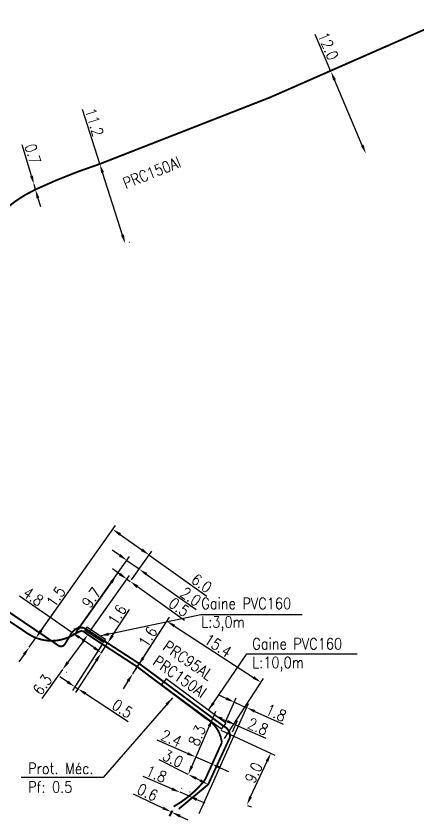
# Model space of a CAD drawing. Header units: millimetres. Extents: x 114000 to 114886, y 153000 to 154000.
# Drawn here: x 114500.1 to 114554.1, y 153265.7 to 153373.7 of the extents above; entities that cross this region are included whole.
import ezdxf
from ezdxf.enums import TextEntityAlignment as Align

# ---------------------------------------------------------------- set-up
doc = ezdxf.new("R2010")
doc.units = ezdxf.units.MM
doc.header["$PDMODE"] = 34
doc.layers.get('DEFPOINTS').update_dxf_attribs({"linetype": 'CONTINUOUS'})
for name, color, linetype in [('M_130', 3, 'M_ST_15'), ('M_400', 7, 'CONTINUOUS'), ('M_420', 7, 'CONTINUOUS')]:
    doc.layers.add(name, color=color, linetype=linetype)
doc.styles.get("Standard").update_dxf_attribs({"font": 'romans.shx', "width": 0.85})
doc.linetypes.add('M_ST_15', pattern='A,5,-0.3,["XX",Standard,S=1,R=0,X=0,Y=-0.5],-2.5', length=7.8)
doc.dimstyles.get("Standard").update_dxf_attribs({"dimtxt": 1.5, "dimasz": 1.2, "dimexe": 0.625, "dimexo": 0.625, "dimgap": 0.25, "dimtad": 1, "dimdec": 1, "dimzin": 0, "dimdsep": 46, "dimtxsty": 'Standard', "dimcen": -0.5, "dimadec": 0, "dimazin": 0, "dimtfac": 1, "dimtdec": 1, "dimtmove": 0, "dimatfit": 3, "dimfxl": 1, "dimtolj": 1, "dimtzin": 0, "dimarcsym": 0})

# ---------------------------------------------------------------- blocks, each defined once
blk = doc.blocks.new('*D53')
at = {"layer": 'DEFPOINTS', "color": 0, "linetype": 'Continuous', "transparency": 16777216}
for p in [(114542.38, 153366.2), (114547.06, 153355.2), (114547.06, 153355.2)]:
    blk.add_point(p, dxfattribs=at)
at = {"layer": 'M_130', "color": 0, "linetype": 'Continuous', "lineweight": -2, "transparency": 16777216}
for p, q in [((114542.38, 153366.2), (114540.27, 153371.18)), ((114546.59, 153356.3), (114542.85, 153365.1))]:
    blk.add_line(p, q, dxfattribs=at)
at = {"layer": 'M_130', "color": 0, "linetype": 'Continuous', "transparency": 16777216}
for points in [[(114543.04, 153365.18), (114542.67, 153365.02), (114542.38, 153366.2)], [(114546.77, 153356.38), (114546.4, 153356.22), (114547.06, 153355.2)]]:
    blk.add_solid(points, dxfattribs=at)
at = {"layer": 'M_130', "color": 0, "linetype": 'Continuous', "transparency": 16777216, "insert": (114542.01, 153369.63), "char_height": 1.5, "attachment_point": 5, "rotation": 293.0066}
blk.add_mtext('\\A1;12.0', dxfattribs=at)
blk = doc.blocks.new('*D54')
at = {"layer": 'DEFPOINTS', "color": 0, "linetype": 'Continuous', "transparency": 16777216}
for p in [(114502.48, 153351.04), (114502.67, 153350.37), (114502.67, 153350.37)]:
    blk.add_point(p, dxfattribs=at)
at = {"layer": 'M_130', "color": 0, "linetype": 'Continuous', "lineweight": -2, "transparency": 16777216}
for p, q in [((114502.14, 153352.19), (114500.91, 153356.39)), ((114502.67, 153350.37), (114502.48, 153351.04)), ((114503.01, 153349.22), (114503.35, 153348.07))]:
    blk.add_line(p, q, dxfattribs=at)
at = {"layer": 'M_130', "color": 0, "linetype": 'Continuous', "transparency": 16777216}
for points in [[(114502.33, 153352.25), (114501.95, 153352.14), (114502.48, 153351.04)], [(114503.2, 153349.27), (114502.82, 153349.16), (114502.67, 153350.37)]]:
    blk.add_solid(points, dxfattribs=at)
at = {"layer": 'M_130', "color": 0, "linetype": 'Continuous', "transparency": 16777216, "insert": (114502.32, 153355.15), "char_height": 1.5, "attachment_point": 5, "rotation": 286.2877}
blk.add_mtext('\\A1;0.7', dxfattribs=at)
blk = doc.blocks.new('*D55')
at = {"layer": 'DEFPOINTS', "color": 0, "linetype": 'Continuous', "transparency": 16777216}
for p in [(114511.27, 153353.78), (114514.68, 153343.1), (114514.74, 153343.11)]:
    blk.add_point(p, dxfattribs=at)
at = {"layer": 'M_130', "color": 0, "linetype": 'Continuous', "lineweight": -2, "transparency": 16777216}
for p, q in [((114511.32, 153353.8), (114508.99, 153361.1)), ((114511.86, 153353.97), (114511.92, 153353.99)), ((114514.37, 153344.26), (114511.69, 153352.66)), ((114515.28, 153343.29), (114515.33, 153343.3))]:
    blk.add_line(p, q, dxfattribs=at)
at = {"layer": 'M_130', "color": 0, "linetype": 'Continuous', "transparency": 16777216}
for points in [[(114511.88, 153352.72), (114511.5, 153352.6), (114511.32, 153353.8)], [(114514.56, 153344.32), (114514.18, 153344.2), (114514.74, 153343.11)]]:
    blk.add_solid(points, dxfattribs=at)
at = {"layer": 'M_130', "color": 0, "linetype": 'Continuous', "transparency": 16777216, "insert": (114510.58, 153359.4), "char_height": 1.5, "attachment_point": 5, "rotation": 287.7168}
blk.add_mtext('\\A1;11.2', dxfattribs=at)
blk = doc.blocks.new('*D58')
at = {"layer": 'DEFPOINTS', "color": 0, "linetype": 'Continuous', "transparency": 16777216}
for p in [(114516.49, 153286.5), (114515.76, 153285.37), (114515.76, 153285.37)]:
    blk.add_point(p, dxfattribs=at)
at = {"layer": 'M_130', "color": 0, "linetype": 'Continuous', "lineweight": -2, "transparency": 16777216}
for p, q in [((114517.14, 153287.51), (114519.43, 153291.03)), ((114515.76, 153285.37), (114516.49, 153286.5)), ((114515.97, 153286.85), (114515.97, 153286.85)), ((114515.23, 153285.71), (114515.23, 153285.71)), ((114515.1, 153284.37), (114514.45, 153283.36))]:
    blk.add_line(p, q, dxfattribs=at)
at = {"layer": 'M_130', "color": 0, "linetype": 'Continuous', "transparency": 16777216}
for points in [[(114516.98, 153287.62), (114517.31, 153287.4), (114516.49, 153286.5)], [(114514.93, 153284.48), (114515.27, 153284.26), (114515.76, 153285.37)]]:
    blk.add_solid(points, dxfattribs=at)
at = {"layer": 'M_130', "color": 0, "linetype": 'Continuous', "transparency": 16777216, "insert": (114517.77, 153290.32), "char_height": 1.5, "attachment_point": 5, "rotation": 57.0066}
blk.add_mtext('\\A1;1.6', dxfattribs=at)
blk = doc.blocks.new('*D59')
at = {"layer": 'DEFPOINTS', "color": 0, "linetype": 'Continuous', "transparency": 16777216}
for p in [(114522.07, 153269.37), (114522.1, 153269.45), (114523.18, 153268.89)]:
    blk.add_point(p, dxfattribs=at)
at = {"layer": 'M_130', "color": 0, "linetype": 'Continuous', "lineweight": -2, "transparency": 16777216}
for p, q in [((114521, 153269.92), (114517.15, 153271.57)), ((114522.31, 153269.94), (114522.35, 153270.02)), ((114523.22, 153268.97), (114522.1, 153269.45)), ((114523.43, 153269.46), (114523.46, 153269.54)), ((114524.32, 153268.5), (114525.42, 153268.02))]:
    blk.add_line(p, q, dxfattribs=at)
at = {"layer": 'M_130', "color": 0, "linetype": 'Continuous', "transparency": 16777216}
for points in [[(114521.08, 153270.1), (114520.92, 153269.73), (114522.1, 153269.45)], [(114524.4, 153268.68), (114524.24, 153268.31), (114523.22, 153268.97)]]:
    blk.add_solid(points, dxfattribs=at)
at = {"layer": 'M_130', "color": 0, "linetype": 'Continuous', "transparency": 16777216, "insert": (114518.92, 153271.9), "char_height": 1.5, "attachment_point": 5, "rotation": 336.8154}
blk.add_mtext('\\A1;1.8', dxfattribs=at)
blk = doc.blocks.new('*D60')
at = {"layer": 'DEFPOINTS', "color": 0, "linetype": 'Continuous', "transparency": 16777216}
for p in [(114509.71, 153290.64), (114506.3, 153285.95), (114506.32, 153285.94)]:
    blk.add_point(p, dxfattribs=at)
at = {"layer": 'M_420', "color": 0, "linetype": 'Continuous', "lineweight": -2, "transparency": 16777216}
for p, q in [((114509.02, 153289.66), (114507.03, 153286.91)), ((114510.21, 153290.27), (114510.23, 153290.26)), ((114506.32, 153285.94), (114503.51, 153282.06)), ((114506.81, 153285.58), (114506.83, 153285.57))]:
    blk.add_line(p, q, dxfattribs=at)
at = {"layer": 'M_420', "color": 0, "linetype": 'Continuous', "transparency": 16777216}
for points in [[(114508.86, 153289.78), (114509.18, 153289.54), (114509.72, 153290.63)], [(114506.86, 153287.03), (114507.19, 153286.79), (114506.32, 153285.94)]]:
    blk.add_solid(points, dxfattribs=at)
at = {"layer": 'M_420', "color": 0, "linetype": 'Continuous', "transparency": 16777216, "insert": (114503.61, 153283.9), "char_height": 1.5, "attachment_point": 5, "rotation": 54.0711}
blk.add_mtext('\\A1;6.3', dxfattribs=at)
blk = doc.blocks.new('*D61')
at = {"layer": 'DEFPOINTS', "color": 0, "linetype": 'Continuous', "transparency": 16777216}
for p in [(114513.56, 153298.61), (114507.92, 153290.67), (114507.92, 153290.67)]:
    blk.add_point(p, dxfattribs=at)
at = {"layer": 'M_130', "color": 0, "linetype": 'Continuous', "lineweight": -2, "transparency": 16777216}
blk.add_line((114512.87, 153297.64), (114508.62, 153291.65), dxfattribs=at)
at = {"layer": 'M_130', "color": 0, "linetype": 'Continuous', "transparency": 16777216}
for points in [[(114512.7, 153297.75), (114513.03, 153297.52), (114513.56, 153298.61)], [(114508.45, 153291.77), (114508.78, 153291.54), (114507.92, 153290.67)]]:
    blk.add_solid(points, dxfattribs=at)
at = {"layer": 'M_130', "color": 0, "linetype": 'Continuous', "transparency": 16777216, "insert": (114510.19, 153295.59), "char_height": 1.5, "attachment_point": 5, "rotation": 54.6168}
blk.add_mtext('\\A1;9.7', dxfattribs=at)
blk = doc.blocks.new('*D62')
at = {"layer": 'DEFPOINTS', "color": 0, "linetype": 'Continuous', "transparency": 16777216}
for p in [(114502.73, 153290.19), (114502.73, 153290.19), (114501.84, 153288.94)]:
    blk.add_point(p, dxfattribs=at)
at = {"layer": 'M_130', "color": 0, "linetype": 'Continuous', "lineweight": -2, "transparency": 16777216}
for p, q in [((114503.42, 153291.17), (114507.1, 153296.35)), ((114501.84, 153288.94), (114502.73, 153290.19)), ((114501.14, 153287.96), (114500.45, 153286.98))]:
    blk.add_line(p, q, dxfattribs=at)
at = {"layer": 'M_130', "color": 0, "linetype": 'Continuous', "transparency": 16777216}
for points in [[(114503.26, 153291.29), (114503.59, 153291.05), (114502.73, 153290.19)], [(114500.98, 153288.08), (114501.31, 153287.85), (114501.84, 153288.94)]]:
    blk.add_solid(points, dxfattribs=at)
at = {"layer": 'M_130', "color": 0, "linetype": 'Continuous', "transparency": 16777216, "insert": (114505.42, 153295.71), "char_height": 1.5, "attachment_point": 5, "rotation": 54.6168}
blk.add_mtext('\\A1;1.5', dxfattribs=at)
blk = doc.blocks.new('*D63')
at = {"layer": 'DEFPOINTS', "color": 0, "linetype": 'Continuous', "transparency": 16777216}
for p in [(114514.96, 153300.58), (114515.19, 153297.46), (114507.92, 153290.67)]:
    blk.add_point(p, dxfattribs=at)
at = {"layer": 'M_130', "color": 0, "linetype": 'Continuous', "lineweight": -2, "transparency": 16777216}
for p, q in [((114513.98, 153301.28), (114513, 153301.97)), ((114508.28, 153291.18), (114515.32, 153301.09)), ((114514.96, 153300.58), (114516.59, 153299.43)), ((114515.56, 153297.97), (114516.95, 153299.94)), ((114517.57, 153298.73), (114524.26, 153293.98))]:
    blk.add_line(p, q, dxfattribs=at)
at = {"layer": 'M_130', "color": 0, "linetype": 'Continuous', "transparency": 16777216}
for points in [[(114514.1, 153301.44), (114513.87, 153301.12), (114514.96, 153300.58)], [(114517.69, 153298.89), (114517.45, 153298.57), (114516.59, 153299.43)]]:
    blk.add_solid(points, dxfattribs=at)
at = {"layer": 'M_130', "color": 0, "linetype": 'Continuous', "transparency": 16777216, "insert": (114523.55, 153295.71), "char_height": 1.5, "attachment_point": 5, "rotation": 324.6168}
blk.add_mtext('\\A1;2.0', dxfattribs=at)
blk = doc.blocks.new('*D64')
at = {"layer": 'DEFPOINTS', "color": 0, "linetype": 'Continuous', "transparency": 16777216}
for p in [(114513.07, 153304.76), (114515.19, 153297.46), (114502.73, 153290.19)]:
    blk.add_point(p, dxfattribs=at)
at = {"layer": 'M_130', "color": 0, "linetype": 'Continuous', "lineweight": -2, "transparency": 16777216}
for p, q in [((114503.09, 153290.7), (114513.44, 153305.27)), ((114514.05, 153304.07), (114516.95, 153302.01)), ((114515.56, 153297.97), (114518.29, 153301.82)), ((114517.93, 153301.31), (114525.7, 153295.8))]:
    blk.add_line(p, q, dxfattribs=at)
at = {"layer": 'M_130', "color": 0, "linetype": 'Continuous', "transparency": 16777216}
for points in [[(114514.17, 153304.23), (114513.94, 153303.9), (114513.07, 153304.76)], [(114517.07, 153302.17), (114516.84, 153301.84), (114517.93, 153301.31)]]:
    blk.add_solid(points, dxfattribs=at)
at = {"layer": 'M_130', "color": 0, "linetype": 'Continuous', "transparency": 16777216, "insert": (114525.01, 153297.51), "char_height": 1.5, "attachment_point": 5, "rotation": 324.6168}
blk.add_mtext('\\A1;6.0', dxfattribs=at)
blk = doc.blocks.new('*D65')
at = {"layer": 'DEFPOINTS', "color": 0, "linetype": 'Continuous', "transparency": 16777216}
for p in [(114515.76, 153285.37), (114532.97, 153284.22), (114527.72, 153276.13)]:
    blk.add_point(p, dxfattribs=at)
at = {"layer": 'M_130', "color": 0, "linetype": 'Continuous', "lineweight": -2, "transparency": 16777216}
for p, q in [((114516.1, 153285.9), (114520.67, 153292.95)), ((114521.34, 153291.77), (114531.96, 153284.88)), ((114528.06, 153276.66), (114533.31, 153284.75))]:
    blk.add_line(p, q, dxfattribs=at)
at = {"layer": 'M_130', "color": 0, "linetype": 'Continuous', "transparency": 16777216}
for points in [[(114521.45, 153291.94), (114521.23, 153291.6), (114520.33, 153292.42)], [(114532.07, 153285.04), (114531.85, 153284.71), (114532.97, 153284.22)]]:
    blk.add_solid(points, dxfattribs=at)
at = {"layer": 'M_130', "color": 0, "linetype": 'Continuous', "transparency": 16777216, "insert": (114527.2, 153289.16), "char_height": 1.5, "attachment_point": 5, "rotation": 327.0067}
blk.add_mtext('\\A1;15.4', dxfattribs=at)
blk = doc.blocks.new('*D66')
at = {"layer": 'DEFPOINTS', "color": 0, "linetype": 'Continuous', "transparency": 16777216}
for p in [(114514.97, 153298.06), (114515.19, 153297.46), (114509.71, 153290.64)]:
    blk.add_point(p, dxfattribs=at)
at = {"layer": 'M_420', "color": 0, "linetype": 'Continuous', "lineweight": -2, "transparency": 16777216}
for p, q in [((114513.99, 153298.75), (114513.02, 153299.45)), ((114510.07, 153291.15), (114515.33, 153298.57)), ((114514.97, 153298.06), (114515.4, 153297.75)), ((114515.56, 153297.97), (114515.76, 153298.26)), ((114516.38, 153297.06), (114522.69, 153292.58))]:
    blk.add_line(p, q, dxfattribs=at)
at = {"layer": 'M_420', "color": 0, "linetype": 'Continuous', "transparency": 16777216}
for points in [[(114514.11, 153298.91), (114513.88, 153298.59), (114514.97, 153298.06)], [(114516.5, 153297.22), (114516.26, 153296.89), (114515.4, 153297.75)]]:
    blk.add_solid(points, dxfattribs=at)
at = {"layer": 'M_420', "color": 0, "linetype": 'Continuous', "transparency": 16777216, "insert": (114521.97, 153294.31), "char_height": 1.5, "attachment_point": 5, "rotation": 324.6168}
blk.add_mtext('\\A1;0.5', dxfattribs=at)
blk = doc.blocks.new('*D67')
at = {"layer": 'DEFPOINTS', "color": 0, "linetype": 'Continuous', "transparency": 16777216}
for p in [(114527.02, 153278.07), (114534.3, 153274.7), (114530.6, 153267.97)]:
    blk.add_point(p, dxfattribs=at)
at = {"layer": 'M_130', "color": 0, "linetype": 'Continuous', "lineweight": -2, "transparency": 16777216}
for p, q in [((114527.59, 153277.81), (114534.86, 153274.44)), ((114531.58, 153268.83), (114533.79, 153273.61)), ((114531.16, 153267.7), (114531.64, 153267.48))]:
    blk.add_line(p, q, dxfattribs=at)
at = {"layer": 'M_130', "color": 0, "linetype": 'Continuous', "transparency": 16777216}
for points in [[(114533.61, 153273.7), (114533.97, 153273.53), (114534.3, 153274.7)], [(114531.4, 153268.92), (114531.76, 153268.75), (114531.08, 153267.74)]]:
    blk.add_solid(points, dxfattribs=at)
at = {"layer": 'M_130', "color": 0, "linetype": 'Continuous', "transparency": 16777216, "insert": (114531.99, 153272.09), "char_height": 1.5, "attachment_point": 5, "rotation": 65.1683}
blk.add_mtext('\\A1;9.0', dxfattribs=at)
blk = doc.blocks.new('*D73')
at = {"layer": 'DEFPOINTS', "color": 0, "linetype": 'Continuous', "transparency": 16777216}
for p in [(114521, 153266.77), (114521.23, 153267.53), (114521.36, 153267.52)]:
    blk.add_point(p, dxfattribs=at)
at = {"layer": 'M_420', "color": 0, "linetype": 'Continuous', "lineweight": -2, "transparency": 16777216}
for p, q in [((114519.81, 153267.34), (114515.87, 153269.22)), ((114520.97, 153266.97), (114520.63, 153266.26)), ((114521.09, 153266.96), (114520.73, 153266.21)), ((114521, 153266.77), (114520.9, 153266.82)), ((114522.08, 153266.26), (114523.17, 153265.74))]:
    blk.add_line(p, q, dxfattribs=at)
at = {"layer": 'M_420', "color": 0, "linetype": 'Continuous', "transparency": 16777216}
for points in [[(114519.9, 153267.52), (114519.73, 153267.16), (114520.9, 153266.82)], [(114522.17, 153266.44), (114522, 153266.08), (114521, 153266.77)]]:
    blk.add_solid(points, dxfattribs=at)
at = {"layer": 'M_420', "color": 0, "linetype": 'Continuous', "transparency": 16777216, "insert": (114517.73, 153269.44), "char_height": 1.5, "attachment_point": 5, "rotation": 334.5482}
blk.add_mtext('\\A1;0.6', dxfattribs=at)
blk = doc.blocks.new('*D74')
at = {"layer": 'DEFPOINTS', "color": 0, "linetype": 'Continuous', "transparency": 16777216}
for p in [(114524.22, 153274.18), (114526.25, 153272.86), (114523.2, 153271.84)]:
    blk.add_point(p, dxfattribs=at)
at = {"layer": 'M_130', "color": 0, "linetype": 'Continuous', "lineweight": -2, "transparency": 16777216}
for p, q in [((114523.12, 153274.66), (114519.05, 153276.43)), ((114523.45, 153272.42), (114524.47, 153274.75)), ((114526.41, 153273.22), (114524.22, 153274.18)), ((114526.5, 153273.43), (114526.66, 153273.8)), ((114527.51, 153272.74), (114528.61, 153272.26))]:
    blk.add_line(p, q, dxfattribs=at)
at = {"layer": 'M_130', "color": 0, "linetype": 'Continuous', "transparency": 16777216}
for points in [[(114523.2, 153274.84), (114523.04, 153274.48), (114524.22, 153274.18)], [(114527.59, 153272.93), (114527.43, 153272.56), (114526.41, 153273.22)]]:
    blk.add_solid(points, dxfattribs=at)
at = {"layer": 'M_130', "color": 0, "linetype": 'Continuous', "transparency": 16777216, "insert": (114520.94, 153276.7), "char_height": 1.5, "attachment_point": 5, "rotation": 336.4299}
blk.add_mtext('\\A1;2.4', dxfattribs=at)
blk = doc.blocks.new('*D105')
at = {"layer": 'DEFPOINTS', "color": 0, "linetype": 'Continuous', "transparency": 16777216}
for p in [(114507.55, 153290.87), (114507.58, 153290.91), (114511.5, 153288.14)]:
    blk.add_point(p, dxfattribs=at)
at = {"layer": 'M_130', "color": 0, "linetype": 'Continuous', "lineweight": -2, "transparency": 16777216}
for p, q in [((114507.58, 153290.91), (114500.51, 153295.8)), ((114507.9, 153291.38), (114507.93, 153291.43)), ((114510.54, 153288.87), (114508.57, 153290.23)), ((114511.85, 153288.65), (114511.88, 153288.7))]:
    blk.add_line(p, q, dxfattribs=at)
at = {"layer": 'M_130', "color": 0, "linetype": 'Continuous', "transparency": 16777216}
for points in [[(114508.68, 153290.39), (114508.45, 153290.07), (114507.58, 153290.91)], [(114510.65, 153289.03), (114510.43, 153288.7), (114511.53, 153288.18)]]:
    blk.add_solid(points, dxfattribs=at)
at = {"layer": 'M_130', "color": 0, "linetype": 'Continuous', "transparency": 16777216, "insert": (114502.38, 153295.72), "char_height": 1.5, "attachment_point": 5, "rotation": 325.3493}
blk.add_mtext('\\A1;4.8', dxfattribs=at)
blk = doc.blocks.new('*D106')
at = {"layer": 'DEFPOINTS', "color": 0, "linetype": 'Continuous', "transparency": 16777216}
for p in [(114523.2, 153271.84), (114523.2, 153271.84), (114525.88, 153270.5)]:
    blk.add_point(p, dxfattribs=at)
at = {"layer": 'M_130', "color": 0, "linetype": 'Continuous', "lineweight": -2, "transparency": 16777216}
for p, q in [((114523.2, 153271.84), (114519.29, 153273.8)), ((114524.81, 153271.04), (114524.27, 153271.31))]:
    blk.add_line(p, q, dxfattribs=at)
at = {"layer": 'M_130', "color": 0, "linetype": 'Continuous', "transparency": 16777216}
for points in [[(114524.36, 153271.49), (114524.18, 153271.13), (114523.2, 153271.84)], [(114524.9, 153271.22), (114524.72, 153270.86), (114525.88, 153270.5)]]:
    blk.add_solid(points, dxfattribs=at)
at = {"layer": 'M_130', "color": 0, "linetype": 'Continuous', "transparency": 16777216, "insert": (114521.15, 153273.98), "char_height": 1.5, "attachment_point": 5, "rotation": 333.4623}
blk.add_mtext('\\A1;3.0', dxfattribs=at)
blk = doc.blocks.new('*D139')
at = {"layer": 'DEFPOINTS', "color": 0, "linetype": 'Continuous', "transparency": 16777216}
for p in [(114526.66, 153279.77), (114528.9, 153277.01), (114524.22, 153274.18)]:
    blk.add_point(p, dxfattribs=at)
at = {"layer": 'M_130', "color": 0, "linetype": 'Continuous', "lineweight": -2, "transparency": 16777216}
for p, q in [((114524.47, 153274.75), (114526.91, 153280.35)), ((114527.76, 153279.29), (114528.45, 153278.99)), ((114529.15, 153277.58), (114529.8, 153279.08)), ((114529.55, 153278.51), (114533.62, 153276.73))]:
    blk.add_line(p, q, dxfattribs=at)
at = {"layer": 'M_130', "color": 0, "linetype": 'Continuous', "transparency": 16777216}
for points in [[(114527.84, 153279.48), (114527.68, 153279.11), (114526.66, 153279.77)], [(114528.53, 153279.17), (114528.37, 153278.81), (114529.55, 153278.51)]]:
    blk.add_solid(points, dxfattribs=at)
at = {"layer": 'M_130', "color": 0, "linetype": 'Continuous', "transparency": 16777216, "insert": (114532.57, 153278.28), "char_height": 1.5, "attachment_point": 5, "rotation": 336.4299}
blk.add_mtext('\\A1;2.8', dxfattribs=at)
blk = doc.blocks.new('*D146')
at = {"layer": 'DEFPOINTS', "color": 0, "linetype": 'Continuous', "transparency": 16777216}
for p in [(114512.37, 153289.48), (114511.5, 153288.14), (114511.5, 153288.14)]:
    blk.add_point(p, dxfattribs=at)
at = {"layer": 'M_130', "color": 0, "linetype": 'Continuous', "lineweight": -2, "transparency": 16777216}
for p, q in [((114513.02, 153290.49), (114515.3, 153294)), ((114511.5, 153288.14), (114512.37, 153289.48)), ((114512.89, 153289.14), (114512.89, 153289.14)), ((114512.02, 153287.8), (114512.02, 153287.8)), ((114510.84, 153287.13), (114510.19, 153286.12))]:
    blk.add_line(p, q, dxfattribs=at)
at = {"layer": 'M_130', "color": 0, "linetype": 'Continuous', "transparency": 16777216}
for points in [[(114512.85, 153290.59), (114513.19, 153290.38), (114512.37, 153289.48)], [(114510.68, 153287.24), (114511.01, 153287.02), (114511.5, 153288.14)]]:
    blk.add_solid(points, dxfattribs=at)
at = {"layer": 'M_130', "color": 0, "linetype": 'Continuous', "transparency": 16777216, "insert": (114513.65, 153293.29), "char_height": 1.5, "attachment_point": 5, "rotation": 57.0058}
blk.add_mtext('\\A1;1.6', dxfattribs=at)
blk = doc.blocks.new('*D147')
at = {"layer": 'DEFPOINTS', "color": 0, "linetype": 'Continuous', "transparency": 16777216}
for p in [(114511.95, 153289.75), (114511.5, 153288.14), (114508.39, 153283.35)]:
    blk.add_point(p, dxfattribs=at)
at = {"layer": 'M_400', "color": 0, "linetype": 'Continuous', "lineweight": -2, "transparency": 16777216}
for p, q in [((114511.61, 153289.23), (114507.63, 153283.1)), ((114511.16, 153287.61), (114508.05, 153282.83)), ((114506.96, 153284.28), (114505.96, 153284.93)), ((114507.97, 153283.62), (114508.39, 153283.35)), ((114509.4, 153282.7), (114515.14, 153278.97))]:
    blk.add_line(p, q, dxfattribs=at)
at = {"layer": 'M_400', "color": 0, "linetype": 'Continuous', "transparency": 16777216}
for points in [[(114507.07, 153284.45), (114506.85, 153284.11), (114507.97, 153283.62)], [(114509.51, 153282.87), (114509.29, 153282.53), (114508.39, 153283.35)]]:
    blk.add_solid(points, dxfattribs=at)
at = {"layer": 'M_400', "color": 0, "linetype": 'Continuous', "transparency": 16777216, "insert": (114514.36, 153280.67), "char_height": 1.5, "attachment_point": 5, "rotation": 327.0058}
blk.add_mtext('\\A1;0.5', dxfattribs=at)
blk = doc.blocks.new('*D148')
at = {"layer": 'DEFPOINTS', "color": 0, "linetype": 'Continuous', "transparency": 16777216}
for p in [(114526.5, 153279.41), (114523.2, 153271.84), (114523.2, 153271.84)]:
    blk.add_point(p, dxfattribs=at)
at = {"layer": 'M_400', "color": 0, "linetype": 'Continuous', "lineweight": -2, "transparency": 16777216}
for p, q in [((114526.02, 153278.31), (114523.68, 153272.94)), ((114523.77, 153271.59), (114523.77, 153271.59))]:
    blk.add_line(p, q, dxfattribs=at)
at = {"layer": 'M_400', "color": 0, "linetype": 'Continuous', "transparency": 16777216}
for points in [[(114525.83, 153278.39), (114526.2, 153278.23), (114526.5, 153279.41)], [(114523.49, 153273.02), (114523.86, 153272.86), (114523.2, 153271.84)]]:
    blk.add_solid(points, dxfattribs=at)
at = {"layer": 'M_400', "color": 0, "linetype": 'Continuous', "transparency": 16777216, "insert": (114524.39, 153277.07), "char_height": 1.5, "attachment_point": 5, "rotation": 66.4299}
blk.add_mtext('\\A1;8.3', dxfattribs=at)
blk = doc.blocks.new('*D149')
at = {"layer": 'DEFPOINTS', "color": 0, "linetype": 'Continuous', "transparency": 16777216}
for p in [(114531.05, 153280.81), (114527.95, 153278.33), (114524.4, 153266.03)]:
    blk.add_point(p, dxfattribs=at)
at = {"layer": 'M_400', "color": 0, "linetype": 'Continuous', "lineweight": -2, "transparency": 16777216}
for p, q in [((114528.31, 153282.04), (114527.22, 153282.54)), ((114528.21, 153278.9), (114529.66, 153282.12)), ((114524.66, 153266.6), (114531.31, 153281.38)), ((114529.4, 153281.55), (114531.05, 153280.81)), ((114532.14, 153280.32), (114535.97, 153278.6))]:
    blk.add_line(p, q, dxfattribs=at)
at = {"layer": 'M_400', "color": 0, "linetype": 'Continuous', "transparency": 16777216}
for points in [[(114528.39, 153282.23), (114528.23, 153281.86), (114529.4, 153281.55)], [(114532.23, 153280.5), (114532.06, 153280.14), (114531.05, 153280.81)]]:
    blk.add_solid(points, dxfattribs=at)
at = {"layer": 'M_400', "color": 0, "linetype": 'Continuous', "transparency": 16777216, "insert": (114535.01, 153280.13), "char_height": 1.5, "attachment_point": 5, "rotation": 335.7865}
blk.add_mtext('\\A1;1.8', dxfattribs=at)

msp = doc.modelspace()

# ---------------------------------------------------------------- linework, layer by layer
at = {"layer": 'M_130', "flags": 128}
msp.add_lwpolyline([(114650.46, 153446.34, 0.25, 0.25, -0.000091), (114650.38, 153446.28, 0.25, 0.25, 0.070076), (114620.74, 153418.5, 0.25, 0.25, -0.155623), (114619.62, 153417.73, 0.25, 0.25, 0.137489), (114618.14, 153416.8, 0.25, 0.25, 0.118), (114617.18, 153415.03, 0.25, 0.25, -0.020083), (114617.11, 153414.79, 0.25, 0.25, -0.153294), (114616.12, 153413.45, 0.25, 0.25, 0.002443), (114608.51, 153405.8, 0.25, 0.25, -0.058021), (114593.11, 153392.12, 0.25, 0.25, -0.025231), (114578.79, 153383.41, 0.25, 0.25, -0.030876), (114511.27, 153353.78, 0.25, 0.25, 0.029803), (114502.67, 153350.37, 0.25, 0.25, 0.068917), (114498.71, 153347.8, 0.25, 0.25, -0.088751), (114494.7, 153345.79, 0.25, 0.25, 0), (114491.67, 153345, 0.25, 0.25, 0), (114490.1, 153344.54, 0.25, 0.25, 0), (114478.9, 153341.5, 0.25, 0.25, 0), (114472.61, 153339.77, 0.25, 0.25, -0.013295), (114460.76, 153336.97, 0.25, 0.25, -0.056103), (114459.95, 153336.85, 0.25, 0.25, -0.103835), (114457.69, 153337.19, 0.25, 0.25, 0.138675), (114455.47, 153337.37, 0.25, 0.25, 0), (114455.07, 153337.27, 0.25, 0.25, 0), (114454.67, 153337.16, 0.25, 0.25, 0), (114447.87, 153335.31, 0.25, 0.25, 0.490597), (114446.74, 153333.02, 0.25, 0.25, 0), (114448.16, 153327.81, 0.25, 0.25, 0), (114449.14, 153325.54, 0.25, 0.25, 0.066601), (114450.43, 153324.63, 0.25, 0.25, -0.017955), (114456.17, 153321.38, 0.25, 0.25, 0), (114465.76, 153315.11, 0.25, 0.25, 0.116684), (114466.46, 153314.39, 0.25, 0.25, 0.025022), (114468.48, 153312.76, 0.25, 0.25, 0), (114483.79, 153302.62, 0.25, 0.25, 0), (114484.4, 153302.22, 0.25, 0.25, 0), (114485, 153301.82, 0.25, 0.25, 0), (114495.88, 153294.63, 0.25, 0.25, 0), (114501.74, 153290.69, 0.25, 0.25, 0.29406), (114508.01, 153290.73, 0.25, 0.25, -0.074636), (114508.95, 153291.15, 0.25, 0.25, 0), (114508.95, 153291.15, 0.25, 0.25, 0), (114510.52, 153290.08, 0.25, 0.25, 0), (114512.1, 153289.06, 0.25, 0.25, 0), (114516.35, 153286.3, 0.25, 0.25, 0), (114525.5, 153279.43, 0.25, 0.25, 0), (114525.5, 153279.43, 0.25, 0.25, -0.244319), (114527.72, 153276.13, 0.25, 0.25, 0), (114525.73, 153271.72, 0.25, 0.25, -0.112363), (114524.89, 153270.45, 0.25, 0.25, -0.082341), (114521.24, 153267.53, 0, 0, 0)], format="xyseb", dxfattribs=at)
at = {"layer": 'M_130', "const_width": 0.25}
msp.add_lwpolyline([(114521.92, 153267.21), (114525.88, 153270.5), (114528.82, 153276.86, 0.323556), (114527.95, 153278.33), (114516.67, 153286.69), (114512.41, 153289.45), (114509.48, 153291.36, 0.349038), (114507.89, 153291.2), (114507.55, 153290.87), (114506.62, 153289.33, -0.445977), (114505.74, 153289.16), (114496.47, 153295.43), (114485.05, 153303.11), (114467.35, 153314.77), (114466.17, 153315.55), (114456.54, 153321.89), (114450.93, 153325.45, 0.053998), (114447.53, 153326.14, 0.013496), (114443.67, 153326.38), (114432.19, 153323.21), (114425.93, 153321.76), (114411.86, 153318.12), (114409, 153317.37), (114396.91, 153314.11)], format="xyb", dxfattribs=at)
at = {"layer": 'M_400', "color": 7}
for p, q in [((114509.58, 153291.61), (114509.44, 153291.4)), ((114512.09, 153289.96), (114509.58, 153291.61)), ((114509.3, 153291.19), (114509.44, 153291.4)), ((114511.81, 153289.55), (114509.3, 153291.19)), ((114511.81, 153289.55), (114511.95, 153289.75)), ((114512.09, 153289.96), (114511.95, 153289.75)), ((114519.62, 153283.88), (114519.92, 153284.28)), ((114520.22, 153284.68), (114519.92, 153284.28)), ((114528.25, 153278.73), (114520.22, 153284.68)), ((114527.66, 153277.93), (114519.62, 153283.88)), ((114528.25, 153278.73), (114527.95, 153278.33)), ((114527.66, 153277.93), (114527.95, 153278.33))]:
    msp.add_line(p, q, dxfattribs=at)

# ---------------------------------------------------------------- texts
at = {"layer": 'M_130', "linetype": 'Continuous', "width": 0.85}
msp.add_text('PRC150Al', height=1.5, rotation=21.7088, dxfattribs=at).set_placement((114518.3, 153352.64), align=Align.MIDDLE)
for s, p in [('PRC95AL', (114519.67, 153288.68)), ('PRC150Al', (114518.29, 153286.68))]:
    msp.add_text(s, height=1.5, rotation=325.2591, dxfattribs=at).set_placement(p)
at = {"layer": 'M_400', "insert": (114524.96, 153291.1), "char_height": 1.5, "attachment_point": 7}
msp.add_mtext('\\A1;Gaine PVC160\\PL:3,0m', dxfattribs=at)
at = {"layer": 'M_400', "linetype": 'Continuous', "insert": (114531.81, 153285.68), "char_height": 1.5, "attachment_point": 7}
msp.add_mtext('\\A1;Gaine PVC160\\PL:10,0m', dxfattribs=at)
at = {"layer": 'M_420', "linetype": 'Continuous', "insert": (114501.68, 153269.41), "char_height": 1.5, "attachment_point": 7}
msp.add_mtext('Prot. Méc.\\PPf: 0.5', dxfattribs=at)

# ---------------------------------------------------------------- dimensions: what is measured, and where the dimension line sits
at = {"layer": 'M_130', "linetype": 'Continuous'}
for base, p1, p2, angle, picture, middle, dimtype in [((114547.06, 153355.2), (114542.38, 153366.2), (114547.06, 153355.2), 293.0066, '*D53', (114541.09, 153369.24), 161), ((114514.74, 153343.11), (114511.27, 153353.78), (114514.68, 153343.1), 287.7168, '*D55', (114509.63, 153359.1), 161), ((114502.67, 153350.37), (114502.48, 153351.04), (114502.67, 153350.37), 286.2877, '*D54', (114501.36, 153354.87), 161), ((114513.0748, 153304.7604), (114515.1932, 153297.4565), (114502.7274, 153290.1912), 144.6168, '*D64', (114524.429, 153296.6964), 160), ((114514.96, 153300.58), (114515.19, 153297.46), (114507.92, 153290.67), 144.6168, '*D63', (114522.97, 153294.9), 160), ((114507.92, 153290.67), (114513.56, 153298.61), (114507.92, 153290.67), 234.6168, '*D61', (114511.01, 153295.02), 161), ((114502.73, 153290.19), (114501.84, 153288.94), (114502.73, 153290.19), 54.6168, '*D62', (114506.24, 153295.13), 161), ((114507.58, 153290.91), (114511.5, 153288.14), (114507.55, 153290.87), 145.3493, '*D105', (114501.81, 153294.9), 161), ((114511.5, 153288.14), (114512.37, 153289.48), (114511.5, 153288.14), 57.0058, '*D146', (114514.49, 153292.75), 160), ((114524.22, 153274.18), (114526.25, 153272.86), (114523.2, 153271.84), 336.4299, '*D74', (114520.54, 153275.78), 160)]:
    dim = msp.add_linear_dim(base=base, p1=p1, p2=p2, angle=angle, dimstyle='Standard', dxfattribs=at)
    dim.commit()
    dim.dimension.update_dxf_attribs({"geometry": picture, "text_midpoint": middle, "dimtype": dimtype})
for base, p1, p2, angle, text, picture, middle, dimtype in [((114532.97, 153284.22), (114515.76, 153285.37), (114527.72, 153276.13), 327.0067, '15.4', '*D65', (114526.65, 153288.32), 160), ((114515.76, 153285.37), (114516.49, 153286.5), (114515.76, 153285.37), 237.0066, '1.6', '*D58', (114518.61, 153289.77), 161), ((114526.66, 153279.77), (114528.9, 153277.01), (114524.22, 153274.18), 336.4299, '2.8', '*D139', (114532.17, 153277.37), 160), ((114534.3, 153274.7), (114530.6, 153267.97), (114527.02, 153278.07), 65.1683, '9.0', '*D67', (114532.89, 153271.67), 160), ((114522.1, 153269.45), (114523.18, 153268.89), (114522.07, 153269.37), 156.8154, '1.8', '*D59', (114518.52, 153270.98), 161)]:
    dim = msp.add_linear_dim(base=base, p1=p1, p2=p2, angle=angle, text=text, dimstyle='Standard', dxfattribs=at)
    dim.commit()
    dim.dimension.update_dxf_attribs({"geometry": picture, "text_midpoint": middle, "dimtype": dimtype})
dim = msp.add_aligned_dim(p1=(114525.88, 153270.5), p2=(114523.2, 153271.84), distance=0, dimstyle='Standard', dxfattribs=at)
dim.commit()
dim.dimension.update_dxf_attribs({"geometry": '*D106', "text_midpoint": (114521.15, 153273.98)})
at = {"layer": 'M_400', "linetype": 'Continuous'}
for base, p1, p2, angle, picture, middle in [((114508.39, 153283.35), (114511.95, 153289.75), (114511.5, 153288.14), 147.0058, '*D147', (114513.81, 153279.83)), ((114531.05, 153280.81), (114527.95, 153278.33), (114524.4, 153266.03), 155.7865, '*D149', (114534.6, 153279.21))]:
    dim = msp.add_linear_dim(base=base, p1=p1, p2=p2, angle=angle, dimstyle='Standard', dxfattribs=at)
    dim.commit()
    dim.dimension.update_dxf_attribs({"geometry": picture, "text_midpoint": middle, "dimtype": 160})
dim = msp.add_linear_dim(base=(114523.2, 153271.84), p1=(114526.5, 153279.41), p2=(114523.2, 153271.84), angle=66.4299, text='8.3', dimstyle='Standard', dxfattribs=at)
dim.commit()
dim.dimension.update_dxf_attribs({"geometry": '*D148', "text_midpoint": (114525.31, 153276.68), "dimtype": 160})
at = {"layer": 'M_420', "linetype": 'Continuous'}
dim = msp.add_linear_dim(base=(114514.97, 153298.06), p1=(114515.19, 153297.46), p2=(114509.71, 153290.64), angle=144.6168, dimstyle='Standard', dxfattribs=at)
dim.commit()
dim.dimension.update_dxf_attribs({"geometry": '*D66', "text_midpoint": (114521.39, 153293.5), "dimtype": 160})
for base, p1, p2, angle, text, picture, middle, dimtype in [((114506.32, 153285.94), (114509.71, 153290.64), (114506.3, 153285.95), 234.0711, '6.3', '*D60', (114504.42, 153283.32), 161), ((114521, 153266.77), (114521.23, 153267.53), (114521.36, 153267.52), 334.5482, '0.6', '*D73', (114517.3, 153268.54), 160)]:
    dim = msp.add_linear_dim(base=base, p1=p1, p2=p2, angle=angle, text=text, dimstyle='Standard', dxfattribs=at)
    dim.commit()
    dim.dimension.update_dxf_attribs({"geometry": picture, "text_midpoint": middle, "dimtype": dimtype})

# ---------------------------------------------------------------- leaders
at = {"layer": 'M_400', "annotation_type": 0, "has_hookline": 1, "hookline_direction": 0, "text_width": 13.36}
msp.add_leader([(114511.34, 153290.45), (114524.91, 153293.34)], dimstyle='Standard', dxfattribs=at)
at = {"layer": 'M_400', "linetype": 'Continuous', "annotation_type": 0, "has_hookline": 1, "hookline_direction": 0, "text_width": 13.36}
msp.add_leader([(114525.92, 153280.46), (114531.09, 153288.02), (114532.29, 153288.02)], dimstyle='Standard', dxfattribs=at)
at = {"layer": 'M_420', "linetype": 'Continuous', "annotation_type": 0, "has_hookline": 1, "hookline_direction": 1, "text_width": 9.59}
msp.add_leader([(114521.07, 153282.13), (114511.79, 153271.43), (114510.59, 153271.43)], dimstyle='Standard', dxfattribs=at)

doc.saveas('drawing.dxf')
